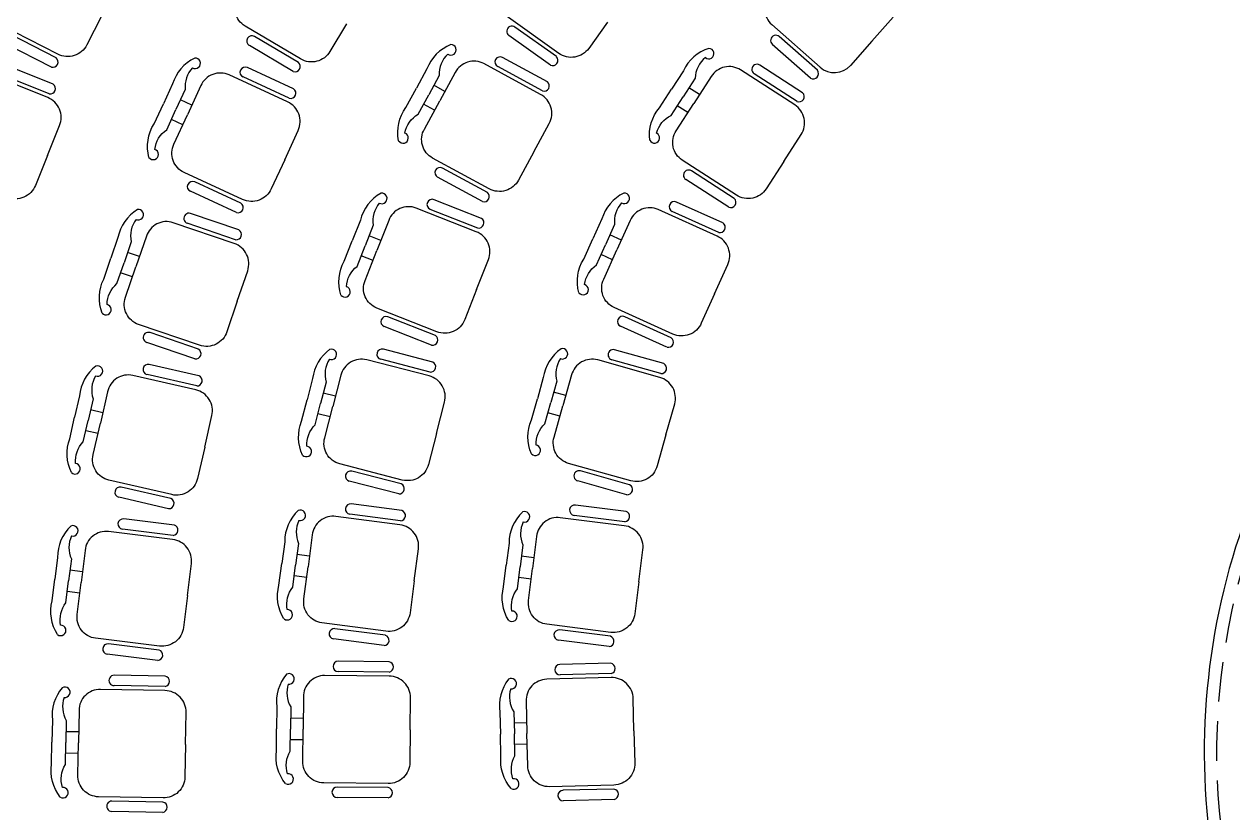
# Model space of a CAD drawing. Header units: feet. Extents: x 50754 to 76410, y 49660 to 67674.
# Drawn here: x 65949.7 to 66143.6, y 59874.4 to 60001 of the extents above; entities that cross this region are included whole.
import ezdxf

# ---------------------------------------------------------------- set-up
doc = ezdxf.new("R2010")
doc.units = ezdxf.units.FT
doc.linetypes.add('Amconstr', pattern=[9999, 9999, 0])
doc.linetypes.add('HIDDEN', pattern=[9.525, 6.35, -3.175])
for name, color, linetype in [('06--LINE-1 HID', 2, 'HIDDEN'), ('F--BLOCKWALL-3', 253, 'Continuous'), ('FOOTPATH', 1, 'Continuous'), ('NOITHAT', 21, 'Continuous'), ('WALL', 4, 'Continuous')]:
    doc.layers.add(name, color=color, linetype=linetype)

# ---------------------------------------------------------------- blocks, each defined once
blk = doc.blocks.new('A$C2b783d29')
at = {"layer": '06--LINE-1 HID', "color": 253}
blk.add_arc((2110.5, 1893.68), 108, 0, 180, dxfattribs=at)
at = {"layer": 'F--BLOCKWALL-3', "color": 253}
blk.add_arc((2110.5, 1893.68), 110, 359.9975, 180, dxfattribs=at)
at = {"layer": 'NOITHAT', "color": 253}
for p, q in [((2143.3, 2205.66), (2144.48, 2213.76)), ((2144.95, 2205.42), (2146.13, 2213.52)), ((2147.57, 2206.35), (2149.46, 2214.31)), ((2149.18, 2205.96), (2151.08, 2213.92)), ((2092.15, 2185.15), (2092.12, 2187.18)), ((2095.6, 2185.2), (2095.57, 2187.23)), ((2117.9, 2185.73), (2118.08, 2187.74)), ((2121.33, 2185.42), (2121.52, 2187.43)), ((2070.03, 2182.33), (2069.79, 2184.34)), ((2143.57, 2183.64), (2143.95, 2185.63)), ((2146.95, 2182.98), (2147.34, 2184.97)), ((2066.6, 2181.93), (2066.36, 2183.94)), ((2107.5, 2172.87), (2108.23, 2181.02)), ((2109.16, 2172.72), (2109.89, 2180.87)), ((2044.89, 2176.84), (2044.44, 2178.82)), ((2083.13, 2171.29), (2083.02, 2179.48)), ((2084.8, 2171.32), (2084.68, 2179.5)), ((2103.34, 2171.57), (2103.22, 2179.75)), ((2105, 2171.6), (2104.89, 2179.78)), ((2127.62, 2171.07), (2128.36, 2179.22)), ((2129.28, 2170.92), (2130.01, 2179.07)), ((2131.9, 2171.93), (2133.47, 2179.96)), ((2133.53, 2171.61), (2135.1, 2179.64)), ((2041.52, 2176.09), (2041.08, 2178.06)), ((2079.13, 2169.57), (2078.17, 2177.7)), ((2080.78, 2169.77), (2079.82, 2177.89)), ((2059.06, 2167.21), (2058.1, 2175.34)), ((2060.71, 2167.41), (2059.75, 2175.53)), ((2151.73, 2168.06), (2153.3, 2176.09)), ((2153.36, 2167.74), (2154.93, 2175.77)), ((2156.07, 2168.47), (2158.46, 2176.3)), ((2157.66, 2167.99), (2160.05, 2175.82)), ((2055.25, 2165.09), (2053.46, 2173.07)), ((2056.87, 2165.45), (2055.09, 2173.44)), ((2035.53, 2160.67), (2033.75, 2168.66)), ((2037.16, 2161.04), (2035.37, 2169.02)), ((2103.57, 2149.59), (2103.59, 2151.61)), ((2107.02, 2149.54), (2107.04, 2151.56)), ((2081.05, 2147.52), (2080.84, 2149.53)), ((2129.61, 2148.85), (2129.89, 2150.86)), ((2133.03, 2148.38), (2133.3, 2150.39)), ((2077.63, 2147.14), (2077.41, 2149.16)), ((2155.37, 2144.95), (2155.89, 2146.9)), ((2158.71, 2144.07), (2159.23, 2146.02)), ((2052.18, 2141.56), (2051.71, 2143.53)), ((2055.53, 2142.34), (2055.07, 2144.31)), ((2094.17, 2135.98), (2094.28, 2144.16)), ((2095.83, 2135.96), (2095.94, 2144.14)), ((2114.37, 2135.7), (2114.48, 2143.88)), ((2116.03, 2135.68), (2116.15, 2143.86)), ((2118.62, 2136.49), (2119.73, 2144.6)), ((2120.27, 2136.27), (2121.38, 2144.38)), ((2090.04, 2134.68), (2089.16, 2142.81)), ((2091.69, 2134.86), (2090.81, 2142.99)), ((2138.64, 2133.75), (2139.75, 2141.86)), ((2140.29, 2133.53), (2141.4, 2141.63)), ((2142.96, 2134.02), (2145.05, 2141.93)), ((2144.57, 2133.6), (2146.66, 2141.51)), ((2069.95, 2132.49), (2069.07, 2140.63)), ((2071.61, 2132.67), (2070.72, 2140.81)), ((2066.02, 2130.7), (2064.15, 2138.66)), ((2067.64, 2131.08), (2065.77, 2139.04)), ((2162.5, 2128.86), (2164.59, 2136.77)), ((2164.1, 2128.43), (2166.19, 2136.35)), ((2166.82, 2128.6), (2169.85, 2136.2)), ((2046.35, 2126.08), (2044.48, 2134.05)), ((2047.96, 2126.46), (2046.1, 2134.43)), ((2168.36, 2127.98), (2171.4, 2135.58)), ((2089.35, 2112.46), (2089.12, 2114.47)), ((2112.39, 2113.78), (2112.46, 2115.8)), ((2115.84, 2113.66), (2115.91, 2115.68)), ((2085.92, 2112.07), (2085.69, 2114.08)), ((2138.82, 2111.52), (2139.19, 2113.51)), ((2142.21, 2110.89), (2142.58, 2112.88)), ((2063.33, 2107.33), (2062.81, 2109.28)), ((2102.7, 2100.38), (2102.99, 2108.55)), ((2104.36, 2100.32), (2104.65, 2108.5)), ((2060, 2106.43), (2059.48, 2108.38)), ((2098.41, 2099.67), (2097.48, 2107.8)), ((2100.06, 2099.86), (2099.13, 2107.99)), ((2122.9, 2099.66), (2123.19, 2107.84)), ((2124.56, 2099.6), (2124.85, 2107.78)), ((2127.24, 2099.72), (2128.75, 2107.76)), ((2128.88, 2099.41), (2130.38, 2107.46)), ((2164.62, 2105.36), (2165.28, 2107.27)), ((2078.34, 2097.37), (2077.41, 2105.5)), ((2079.99, 2097.56), (2079.06, 2105.69)), ((2167.88, 2104.22), (2168.54, 2106.14)), ((2074.2, 2096.04), (2072.07, 2103.94)), ((2075.81, 2096.47), (2073.67, 2104.37)), ((2147.1, 2096), (2148.61, 2104.04)), ((2148.74, 2095.7), (2150.24, 2103.74)), ((2151.41, 2095.41), (2154.1, 2103.14)), ((2152.98, 2094.86), (2155.67, 2102.59)), ((2056.3, 2091.2), (2054.17, 2099.1)), ((2054.69, 2090.77), (2052.56, 2098.67)), ((2170.5, 2088.77), (2173.18, 2096.5)), ((2172.07, 2088.23), (2174.75, 2095.96)), ((2176.71, 2086.47), (2181.53, 2095.63)), ((2174.67, 2087.55), (2178.47, 2094.79)), ((2176.14, 2086.77), (2179.95, 2094.01)), ((2182.74, 2079.41), (2178.16, 2081.81)), ((2182.74, 2079.41), (2187.32, 2077))]:
    blk.add_line(p, q, dxfattribs=at)
for points in [[(2133.63, 2203.59), (2128.51, 2204.33, -0.414214), (2125.59, 2208.25), (2127.08, 2218.49, -0.418376), (2130.99, 2221.34), (2136.11, 2220.59)], [(2133.63, 2203.59), (2138.75, 2202.84, 0.414214), (2142.66, 2205.76), (2144.15, 2216, 0.418376), (2141.23, 2219.84), (2136.11, 2220.59)], [(2157.4, 2200.46), (2152.37, 2201.66, -0.414214), (2149.81, 2205.82), (2152.21, 2215.89, -0.418376), (2156.35, 2218.37), (2161.39, 2217.17)], [(2111.12, 2189.1, -0.207066), (2116.48, 2190.13), (2120, 2189.81)], [(2085.06, 2187.81, -0.207066), (2090.29, 2189.38), (2093.82, 2189.43)], [(2102.61, 2188.05, 0.207066), (2097.35, 2189.48), (2093.82, 2189.43)], [(2112.65, 2188.65, -0.214578), (2116.27, 2187.91), (2119.8, 2187.59)], [(2128.6, 2187.53, 0.207066), (2123.51, 2189.5), (2120, 2189.81)], [(2137.17, 2187.7, -0.207066), (2142.61, 2188.17), (2146.08, 2187.49)], [(2059.28, 2183.84, -0.207066), (2064.31, 2185.94), (2067.82, 2186.36)], [(2076.71, 2185.89, 0.207066), (2071.32, 2186.77), (2067.82, 2186.36)], [(2086.63, 2187.52, -0.214578), (2090.3, 2187.15), (2093.85, 2187.2)], [(2101.05, 2187.72, 0.214578), (2097.39, 2187.25), (2093.85, 2187.2)], [(2127.02, 2187.36, 0.214578), (2123.33, 2187.27), (2119.8, 2187.59)], [(2138.65, 2187.09, -0.214578), (2142.17, 2185.98), (2145.65, 2185.3)], [(2154.4, 2184.33, 0.207066), (2149.54, 2186.81), (2146.08, 2187.49)], [(2060.87, 2183.71, -0.214578), (2064.56, 2183.73), (2068.08, 2184.14)], [(2075.19, 2185.4, 0.214578), (2071.6, 2184.55), (2068.08, 2184.14)], [(2094.11, 2168), (2088.94, 2167.93, -0.414214), (2085.44, 2171.33), (2085.3, 2181.68, -0.418376), (2088.7, 2185.11), (2093.88, 2185.18)], [(2094.11, 2168), (2099.29, 2168.07, 0.414214), (2102.69, 2171.57), (2102.55, 2181.92, 0.418376), (2099.05, 2185.25), (2093.88, 2185.18)], [(2118.08, 2168.46), (2112.93, 2168.92, -0.414214), (2109.8, 2172.67), (2110.72, 2182.98, -0.418376), (2114.46, 2186.04), (2119.62, 2185.57)], [(2118.08, 2168.46), (2123.24, 2168, 0.414214), (2126.98, 2171.13), (2127.91, 2181.44, 0.418376), (2124.77, 2185.11), (2119.62, 2185.57)], [(2141.97, 2166.45), (2136.89, 2167.44, -0.414214), (2134.17, 2171.49), (2136.15, 2181.65, -0.418376), (2140.18, 2184.3), (2145.26, 2183.31)], [(2152.81, 2184.33, 0.214578), (2149.13, 2184.62), (2145.65, 2185.3)], [(2070.32, 2165.07), (2075.46, 2165.67, 0.414214), (2078.48, 2169.5), (2077.28, 2179.78, 0.418376), (2073.45, 2182.74), (2068.31, 2182.13)], [(2141.97, 2166.45), (2147.05, 2165.46, 0.414214), (2151.1, 2168.19), (2153.08, 2178.34, 0.418376), (2150.34, 2182.32), (2145.26, 2183.31)], [(2034.04, 2177.23, -0.207066), (2038.83, 2179.85), (2042.27, 2180.62)], [(2051.17, 2181.07, 0.207066), (2045.72, 2181.39), (2042.27, 2180.62)], [(2049.71, 2180.42, 0.214578), (2046.22, 2179.22), (2042.76, 2178.44)], [(2070.32, 2165.07), (2065.18, 2164.46, -0.414214), (2061.35, 2167.49), (2060.14, 2177.77, -0.418376), (2063.17, 2181.53), (2068.31, 2182.13)], [(2035.63, 2177.27, -0.214578), (2039.3, 2177.67), (2042.76, 2178.44)], [(2165.52, 2161.99), (2160.57, 2163.5, -0.414214), (2158.28, 2167.8), (2161.3, 2177.7, -0.418376), (2165.58, 2179.93), (2170.53, 2178.42)], [(2046.96, 2159.7), (2041.91, 2158.57, -0.414214), (2037.79, 2161.18), (2035.52, 2171.28, -0.418376), (2038.15, 2175.33), (2043.2, 2176.47)], [(2046.96, 2159.7), (2052.01, 2160.83, 0.414214), (2054.62, 2164.95), (2052.36, 2175.05, 0.418376), (2048.25, 2177.6), (2043.2, 2176.47)], [(2096.55, 2152.44, -0.207066), (2101.82, 2153.87), (2105.35, 2153.82)], [(2114.11, 2152.19, 0.207066), (2108.88, 2153.77), (2105.35, 2153.82)], [(2123, 2152.54, -0.207066), (2128.4, 2153.31), (2131.9, 2152.83)], [(2070.32, 2149.12, -0.207066), (2075.37, 2151.18), (2078.88, 2151.56)], [(2087.77, 2151.01, 0.207066), (2082.39, 2151.94), (2078.88, 2151.56)], [(2098.11, 2152.1, -0.214578), (2101.78, 2151.64), (2105.32, 2151.59)], [(2112.54, 2151.9, 0.214578), (2108.86, 2151.54), (2105.32, 2151.59)], [(2124.51, 2152.01, -0.214578), (2128.08, 2151.1), (2131.6, 2150.62)], [(2140.39, 2150.15, 0.207066), (2135.4, 2152.35), (2131.9, 2152.83)], [(2071.91, 2148.97, -0.214578), (2075.6, 2148.96), (2079.12, 2149.34)], [(2086.25, 2150.53, 0.214578), (2082.64, 2149.72), (2079.12, 2149.34)], [(2105.05, 2132.38), (2099.88, 2132.46, -0.414214), (2096.47, 2135.95), (2096.62, 2146.3, -0.418376), (2100.12, 2149.64), (2105.29, 2149.56)], [(2105.05, 2132.38), (2110.23, 2132.31, 0.414214), (2113.72, 2135.71), (2113.87, 2146.06, 0.418376), (2110.47, 2149.49), (2105.29, 2149.56)], [(2128.99, 2131.6), (2123.86, 2132.3, -0.414214), (2120.91, 2136.18), (2122.32, 2146.44, -0.418376), (2126.19, 2149.32), (2131.32, 2148.62)], [(2138.8, 2150.05, 0.214578), (2135.11, 2150.14), (2131.6, 2150.62)], [(2149.26, 2149.41, -0.207066), (2154.71, 2149.52), (2158.13, 2148.62)], [(2061.77, 2146.63, 0.207066), (2056.32, 2146.9), (2052.88, 2146.09)], [(2081.2, 2130.25), (2076.05, 2129.69, -0.414214), (2072.25, 2132.75), (2071.13, 2143.04, -0.418376), (2074.2, 2146.77), (2079.34, 2147.33)], [(2081.2, 2130.25), (2086.34, 2130.81, 0.414214), (2089.4, 2134.61), (2088.28, 2144.9, 0.418376), (2084.48, 2147.89), (2079.34, 2147.33)], [(2128.99, 2131.6), (2134.12, 2130.89, 0.414214), (2138, 2133.84), (2139.41, 2144.1, 0.418376), (2136.45, 2147.92), (2131.32, 2148.62)], [(2150.69, 2148.71, -0.214578), (2154.13, 2147.37), (2157.56, 2146.46)], [(2166.23, 2144.92, 0.207066), (2161.54, 2147.72), (2158.13, 2148.62)], [(2044.68, 2142.62, -0.207066), (2049.45, 2145.29), (2052.88, 2146.09)], [(2060.32, 2145.97, 0.214578), (2056.84, 2144.73), (2053.39, 2143.92)], [(2152.65, 2127.9), (2147.65, 2129.22, -0.414214), (2145.19, 2133.43), (2147.84, 2143.44, -0.418376), (2152.04, 2145.83), (2157.04, 2144.51)], [(2164.64, 2145.02, 0.214578), (2160.98, 2145.56), (2157.56, 2146.46)], [(2046.28, 2142.68, -0.214578), (2049.94, 2143.11), (2053.39, 2143.92)], [(2152.65, 2127.9), (2157.65, 2126.57, 0.414214), (2161.87, 2129.03), (2164.52, 2139.03, 0.418376), (2162.04, 2143.18), (2157.04, 2144.51)], [(2057.78, 2125.22), (2052.74, 2124.04, -0.414214), (2048.59, 2126.61), (2046.23, 2136.69, -0.418376), (2048.82, 2140.77), (2053.85, 2141.95)], [(2057.78, 2125.22), (2062.82, 2126.4, 0.414214), (2065.39, 2130.55), (2063.02, 2140.63, 0.418376), (2058.89, 2143.13), (2053.85, 2141.95)], [(2175.69, 2121.34), (2170.88, 2123.26, -0.414214), (2168.96, 2127.75), (2172.8, 2137.36, -0.418376), (2177.26, 2139.21), (2182.07, 2137.29)], [(2078.6, 2114, -0.207066), (2083.64, 2116.09), (2087.15, 2116.49)], [(2096.04, 2116, 0.207066), (2090.66, 2116.89), (2087.15, 2116.49)], [(2105.44, 2116.78, -0.207066), (2110.74, 2118.09), (2114.27, 2117.97)], [(2106.99, 2116.41, -0.214578), (2110.65, 2115.86), (2114.19, 2115.74)], [(2122.98, 2116.16, 0.207066), (2117.79, 2117.84), (2114.27, 2117.97)], [(2132.4, 2115.53, -0.207066), (2137.83, 2116.04), (2141.3, 2115.39)], [(2094.52, 2115.51, 0.214578), (2090.93, 2114.68), (2087.41, 2114.27)], [(2121.41, 2115.9, 0.214578), (2117.73, 2115.61), (2114.19, 2115.74)], [(2133.88, 2114.93, -0.214578), (2137.4, 2113.85), (2140.89, 2113.2)], [(2149.65, 2112.3, 0.207066), (2144.77, 2114.74), (2141.3, 2115.39)], [(2069.42, 2111.82, 0.207066), (2063.97, 2111.91), (2060.56, 2110.99)], [(2080.19, 2113.86, -0.214578), (2083.88, 2113.87), (2087.41, 2114.27)], [(2089.59, 2095.19), (2094.74, 2095.78, 0.414214), (2097.77, 2099.6), (2096.59, 2109.89, 0.418376), (2092.78, 2112.85), (2087.64, 2112.26)], [(2113.51, 2096.55), (2108.34, 2096.73, -0.414214), (2105.01, 2100.3), (2105.38, 2110.64, -0.418376), (2108.94, 2113.9), (2114.12, 2113.72)], [(2113.51, 2096.55), (2118.68, 2096.36, 0.414214), (2122.25, 2099.69), (2122.62, 2110.03, 0.418376), (2119.29, 2113.53), (2114.12, 2113.72)], [(2148.05, 2112.28, 0.214578), (2144.37, 2112.54), (2140.89, 2113.2)], [(2052.48, 2107.25, -0.207066), (2057.15, 2110.07), (2060.56, 2110.99)], [(2068, 2111.11, 0.214578), (2064.56, 2109.76), (2061.14, 2108.83)], [(2089.59, 2095.19), (2084.45, 2094.6, -0.414214), (2080.63, 2097.64), (2079.45, 2107.92, -0.418376), (2082.49, 2111.67), (2087.64, 2112.26)], [(2137.36, 2094.32), (2132.27, 2095.27, -0.414214), (2129.51, 2099.3), (2131.42, 2109.47, -0.418376), (2135.43, 2112.16), (2140.52, 2111.21)], [(2137.36, 2094.32), (2142.44, 2093.37, 0.414214), (2146.47, 2096.12), (2148.37, 2106.3, 0.418376), (2145.6, 2110.26), (2140.52, 2111.21)], [(2158.86, 2110.27, -0.207066), (2164.31, 2109.97), (2167.64, 2108.81)], [(2054.07, 2107.35, -0.214578), (2057.72, 2107.91), (2061.14, 2108.83)], [(2160.24, 2109.46, -0.214578), (2163.56, 2107.87), (2166.91, 2106.7)], [(2175.44, 2104.51, 0.207066), (2170.98, 2107.65), (2167.64, 2108.81)], [(2066.15, 2090.29), (2061.15, 2088.94, -0.414214), (2056.92, 2091.37), (2054.22, 2101.37, -0.418376), (2056.67, 2105.53), (2061.67, 2106.88)], [(2066.15, 2090.29), (2071.15, 2091.64, 0.414214), (2073.58, 2095.87), (2070.88, 2105.86, 0.418376), (2066.66, 2108.23), (2061.67, 2106.88)], [(2160.61, 2088.56), (2155.72, 2090.26, -0.414214), (2153.59, 2094.65), (2156.99, 2104.43, -0.418376), (2161.36, 2106.49), (2166.25, 2104.79)], [(2173.86, 2104.73, 0.214578), (2170.26, 2105.54), (2166.91, 2106.7)], [(2160.61, 2088.56), (2165.49, 2086.86, 0.414214), (2169.89, 2088.99), (2173.28, 2098.77, 0.418376), (2171.14, 2103.09), (2166.25, 2104.79)]]:
    blk.add_lwpolyline(points, format="xyb", dxfattribs=at)
for centre, radius, start, end in [((2144.15, 2205.7), 0.844, 182.0702, 341.1341), ((2148.41, 2206.31), 0.844, 177.1674, 336.2313), ((2101.89, 2187.62), 0.843, 173.2571, 30.9692), ((2111.81, 2188.61), 0.843, 144.6985, 2.4105), ((2085.8, 2187.39), 0.843, 150.6148, 8.3268), ((2127.84, 2187.17), 0.843, 167.3408, 25.0529), ((2137.81, 2187.14), 0.843, 138.7822, 356.4943), ((2076.03, 2185.38), 0.843, 179.1734, 36.8854), ((2153.61, 2184.06), 0.843, 161.4246, 19.1366), ((2060.05, 2183.5), 0.843, 156.531, 14.2431), ((2050.55, 2180.5), 0.843, 185.0897, 42.8017), ((2083.85, 2179.49), 0.831, 0.792, 180.792), ((2104.06, 2179.77), 0.831, 0.792, 180.792), ((2109.06, 2180.95), 0.831, 354.8757, 174.8757), ((2134.28, 2179.8), 0.831, 348.9594, 168.9594), ((2079, 2177.8), 0.831, 6.7082, 186.7082), ((2129.18, 2179.14), 0.831, 354.8757, 174.8757), ((2034.84, 2176.98), 0.843, 162.4473, 20.1594), ((2154.11, 2175.93), 0.831, 348.9594, 168.9594), ((2159.25, 2176.06), 0.831, 343.0432, 163.0432), ((2058.93, 2175.44), 0.831, 6.7082, 186.7082), ((2054.27, 2173.26), 0.831, 12.6245, 192.6245), ((2108.34, 2172.95), 0.844, 185.4538, 344.5177), ((2083.96, 2171.46), 0.844, 191.37, 350.4339), ((2104.17, 2171.74), 0.844, 191.15, 350.2139), ((2128.47, 2171.15), 0.844, 185.2337, 344.2976), ((2132.74, 2171.92), 0.844, 179.5375, 338.6014), ((2034.56, 2168.84), 0.831, 12.6245, 192.6245), ((2079.94, 2169.83), 0.844, 197.0663, 356.1302), ((2059.87, 2167.46), 0.844, 197.2863, 356.3502), ((2152.58, 2168.05), 0.844, 179.3175, 338.3814), ((2156.91, 2168.38), 0.844, 173.6212, 332.6851), ((2056.03, 2165.42), 0.844, 202.9826, 2.0465), ((2036.31, 2161), 0.844, 203.2026, 2.2665), ((2097.28, 2152), 0.843, 149.0216, 6.7337), ((2113.37, 2151.78), 0.843, 171.664, 29.376), ((2123.66, 2152.02), 0.843, 142.0211, 359.7331), ((2087.09, 2150.51), 0.843, 178.6646, 36.3766), ((2139.61, 2149.83), 0.843, 164.6634, 22.3755), ((2149.85, 2148.81), 0.843, 135.0205, 352.7325), ((2071.09, 2148.77), 0.843, 156.0222, 13.7343), ((2061.16, 2146.05), 0.843, 185.6651, 43.3772), ((2089.98, 2142.9), 0.831, 6.1994, 186.1994), ((2095.11, 2144.15), 0.831, 359.1988, 179.1988), ((2115.32, 2143.87), 0.831, 359.1988, 179.1988), ((2120.56, 2144.49), 0.831, 352.1983, 172.1983), ((2165.42, 2144.7), 0.843, 157.6628, 15.3749), ((2045.49, 2142.38), 0.843, 163.0228, 20.7348), ((2069.9, 2140.72), 0.831, 6.1994, 186.1994), ((2140.58, 2141.75), 0.831, 352.1983, 172.1983), ((2145.85, 2141.72), 0.831, 345.1977, 165.1977), ((2064.96, 2138.85), 0.831, 13.2, 193.2), ((2095, 2136.12), 0.844, 189.7769, 348.8408), ((2115.2, 2135.84), 0.844, 189.5569, 348.6208), ((2119.47, 2136.53), 0.844, 182.7763, 341.8402), ((2165.39, 2136.56), 0.831, 345.1977, 165.1977), ((2170.63, 2135.89), 0.831, 338.1971, 158.1971), ((2045.29, 2134.24), 0.831, 13.2, 193.2), ((2090.85, 2134.92), 0.844, 196.5575, 355.6214), ((2139.49, 2133.79), 0.844, 182.5563, 341.6202), ((2143.8, 2133.96), 0.844, 175.7758, 334.8397), ((2070.76, 2132.74), 0.844, 196.7775, 355.8414), ((2066.79, 2131.04), 0.844, 203.558, 2.6219), ((2163.34, 2128.8), 0.844, 175.5557, 334.6196), ((2167.64, 2128.43), 0.844, 168.7752, 327.8391), ((2047.12, 2126.42), 0.844, 203.7781, 2.842), ((2106.16, 2116.33), 0.843, 147.7958, 5.5078), ((2095.37, 2115.49), 0.843, 179.0097, 36.7217), ((2122.24, 2115.76), 0.843, 170.4381, 28.1502), ((2133.03, 2114.98), 0.843, 139.2243, 356.9363), ((2079.38, 2113.66), 0.843, 156.3673, 14.0794), ((2068.83, 2111.22), 0.843, 187.5812, 45.2932), ((2148.85, 2112.01), 0.843, 161.8666, 19.5787), ((2098.31, 2107.9), 0.831, 6.5445, 186.5445), ((2103.82, 2108.53), 0.831, 357.973, 177.973), ((2124.02, 2107.81), 0.831, 357.973, 177.973), ((2159.41, 2109.63), 0.843, 130.6528, 348.3648), ((2053.29, 2107.03), 0.843, 164.9388, 22.6509), ((2129.56, 2107.61), 0.831, 349.4015, 169.4015), ((2072.87, 2104.15), 0.831, 15.116, 195.116), ((2078.23, 2105.6), 0.831, 6.5445, 186.5445), ((2149.43, 2103.89), 0.831, 349.4015, 169.4015), ((2174.61, 2104.35), 0.843, 153.2951, 11.0072), ((2154.88, 2102.86), 0.831, 340.83, 160.83), ((2053.36, 2098.88), 0.831, 15.116, 195.116), ((2099.22, 2099.92), 0.844, 196.9025, 355.9664), ((2103.54, 2100.5), 0.844, 188.5511, 347.615), ((2123.73, 2099.79), 0.844, 188.331, 347.3949), ((2128.09, 2099.71), 0.844, 179.9795, 339.0434), ((2079.15, 2097.62), 0.844, 197.1226, 356.1865), ((2173.97, 2096.23), 0.831, 340.83, 160.83), ((2184.53, 2094.05), 3.39, 61.2732, 152.0863), ((2074.96, 2096.4), 0.844, 205.4741, 4.538), ((2147.95, 2096), 0.844, 179.7595, 338.8234), ((2152.25, 2095.28), 0.844, 171.408, 330.4719), ((2179.21, 2094.4), 0.831, 332.2584, 152.2584), ((2055.46, 2091.13), 0.844, 205.6941, 4.758), ((2171.33, 2088.65), 0.844, 171.188, 330.2519), ((2175.47, 2087.29), 0.844, 162.8365, 321.9004), ((2179.76, 2084.87), 3.45, 152.2584, 242.2584)]:
    blk.add_arc(centre, radius, start, end, dxfattribs=at)

msp = doc.modelspace()

# ---------------------------------------------------------------- linework, layer by layer
at = {"layer": 'FOOTPATH', "color": 253, "elevation": 0.01704}
for points in [[(67885.6226, 59364.75647), (68003.66664, 59849.59315), (67632.14955, 59940.04706), (67676.36348, 60121.64487, 1), (67052.58563, 60273.51715), (67010.97387, 60102.60713), (66593.05246, 60204.35918), (66612.92486, 60285.98018), (66361.27617, 60347.24952), (66341.40376, 60265.62853), (66302.18081, 60275.17821, 1), (66116.37139, 59512.01198), (66140.52065, 59506.13232), (66106.65743, 59367.04754), (66268.44525, 59327.65677), (66233.97427, 59186.07571), (66134.86937, 59210.20495), (66054.43856, 58879.85525), (66106.90585, 58867.08095), (65979.90682, 58345.46383), (66026.54442, 58334.1089), (65943.91014, 57994.70901), (66405.24729, 57882.38645)], [(67879.7929, 59366.17584), (67996.41757, 59845.18282), (67624.90048, 59935.63673), (67670.53378, 60123.06423, 1), (67058.41533, 60272.09778), (67015.3842, 60095.35806), (66585.80339, 60199.94885), (66605.6758, 60281.56984), (66365.6865, 60340.00046), (66345.81409, 60258.37946), (66300.76144, 60269.34851, 1), (66117.79076, 59517.84168), (66147.76971, 59510.54265), (66113.9065, 59371.45787), (66275.69432, 59332.06711), (66238.3846, 59178.82665), (66139.27971, 59202.95589), (66061.68762, 58884.26559), (66114.15492, 58871.49128), (65987.15589, 58349.87416), (66033.79349, 58338.51923), (65951.15921, 57999.11935), (66406.66665, 57888.21615)]]:
    msp.add_lwpolyline(points, format="xyb", dxfattribs=at)

# ---------------------------------------------------------------- block references
at = {"layer": 'WALL', "color": 253, "linetype": 'Amconstr', "lineweight": 25, "rotation": 76.31633277806492}
msp.add_blockref('A$C2b783d29', (67589.70836, 57385.58811, 0.01704), dxfattribs=at)

doc.saveas('drawing.dxf')
